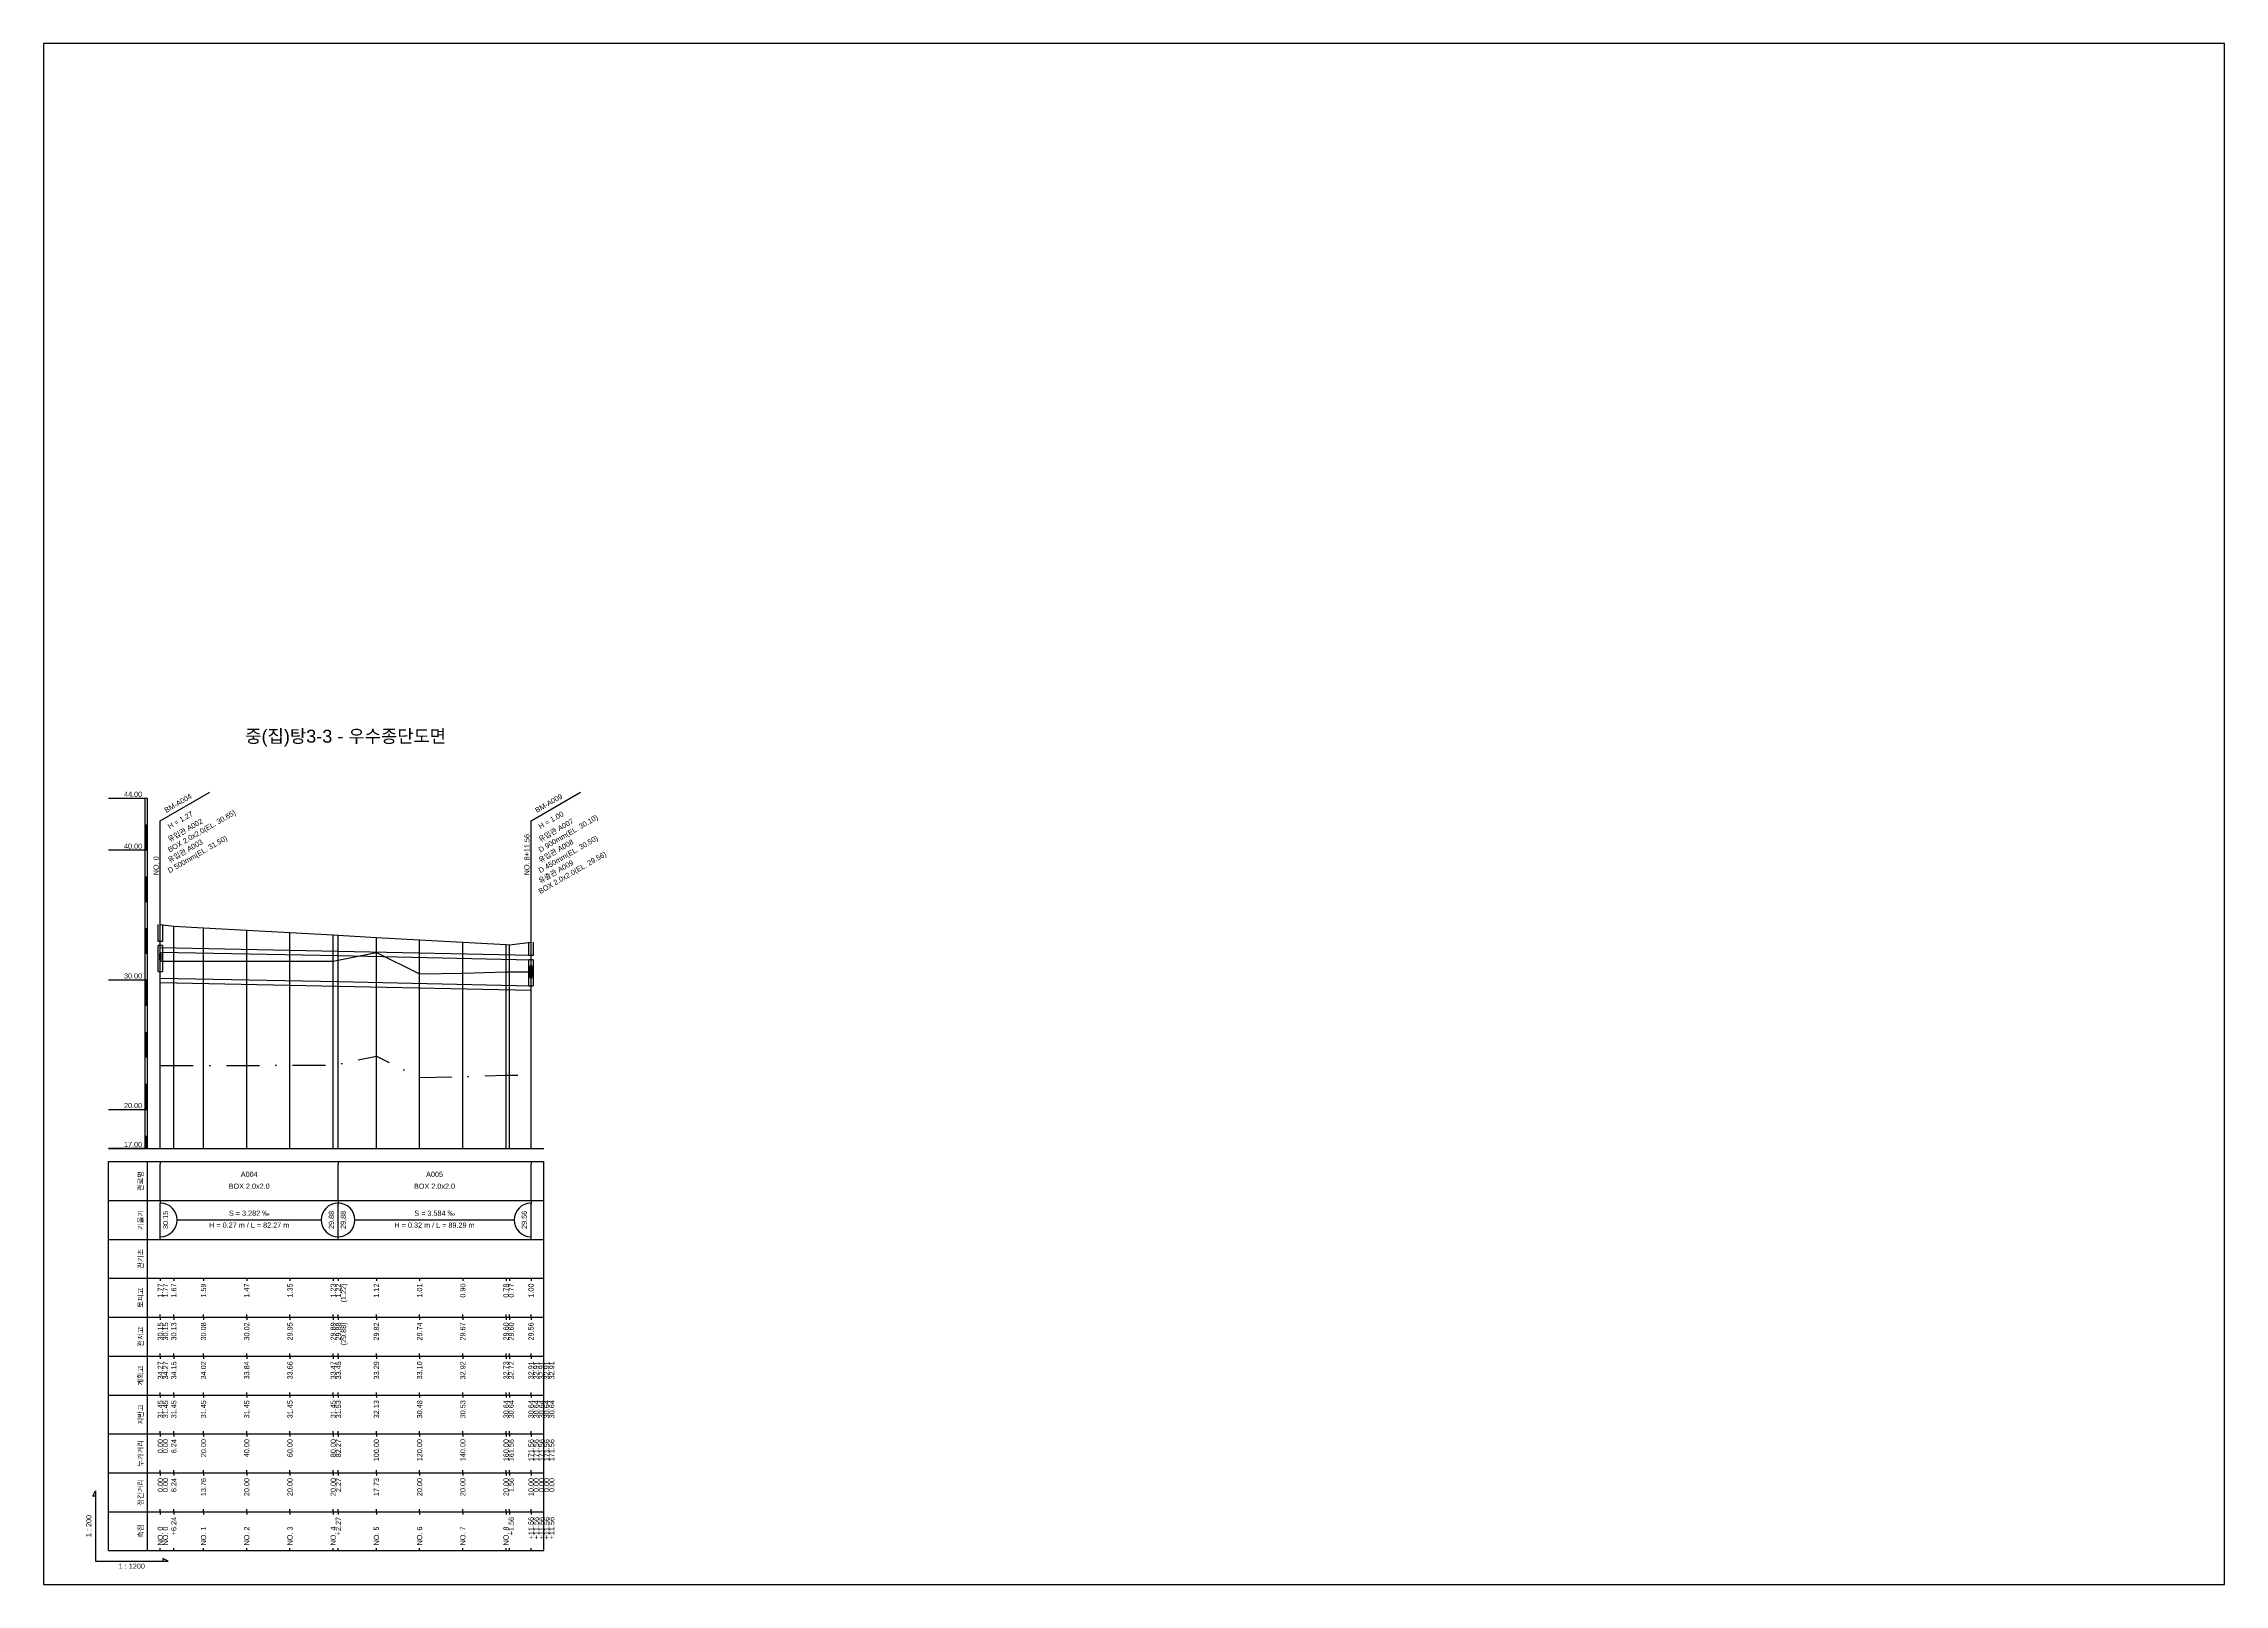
# Model space of a CAD drawing. Header units: millimetres. Extents: x -7351 to 135086, y 1419 to 5643.
# Drawn here: x 25940 to 26781, y 1419 to 2013 of the extents above; entities that cross this region are included whole.
import ezdxf
from ezdxf.enums import TextEntityAlignment as Align

# ---------------------------------------------------------------- set-up
doc = ezdxf.new("R2010")
doc.units = ezdxf.units.MM
doc.linetypes.add('DASHDOT', pattern=[25.4, 12.7, -6.35, 0, -6.35])
for name, color, linetype in [('KZ_종단_계획선', 1, 'Continuous'), ('KZ_종단_관로', 4, 'Continuous'), ('KZ_종단_깃발', 7, 'Continuous'), ('KZ_종단_노선명', 7, 'Continuous'), ('KZ_종단_도각', 7, 'Continuous'), ('KZ_종단_맨홀', 4, 'Continuous'), ('KZ_종단_수직선', 7, 'Continuous'), ('KZ_종단_암거', 1, 'Continuous'), ('KZ_종단_암선1', 56, 'DASHDOT'), ('KZ_종단_원형관', 4, 'Continuous'), ('KZ_종단_지반선', 3, 'Continuous'), ('KZ_종단_테이블문자', 7, 'Continuous'), ('KZ_종단_테이블선', 7, 'Continuous'), ('KZ_종단_폴대', 7, 'Continuous')]:
    doc.layers.add(name, color=color, linetype=linetype)
doc.styles.get("Standard").update_dxf_attribs({"font": 'arial.ttf'})

msp = doc.modelspace()

# ---------------------------------------------------------------- linework, layer by layer
at = {"layer": 'KZ_종단_계획선'}
msp.add_lwpolyline([(25985.36, 1673.41), (25985.36, 1673.41), (25990.56, 1672.79), (26002.03, 1672.16), (26018.69, 1671.23), (26035.36, 1670.31), (26052.03, 1669.39), (26053.92, 1669.29), (26068.69, 1668.47), (26085.36, 1667.55), (26102.03, 1666.63), (26118.69, 1665.71), (26119.99, 1665.64), (26128.32, 1666.61), (26128.32, 1666.61), (26128.32, 1666.61), (26128.32, 1666.61), (26128.32, 1666.61)], dxfattribs=at)
at = {"layer": 'KZ_종단_관로'}
for points in [[(25985.36, 1664.54), (26053.92, 1663.19)], [(25985.36, 1662.79), (26053.92, 1661.44)], [(26053.92, 1663.19), (26128.32, 1661.59)], [(26053.92, 1661.44), (26128.32, 1659.84)], [(25985.36, 1652.79), (26053.92, 1651.44)], [(25985.36, 1651.04), (26053.92, 1649.69)], [(26053.92, 1651.44), (26128.32, 1649.84)], [(26053.92, 1649.69), (26128.32, 1648.09)]]:
    msp.add_lwpolyline(points, dxfattribs=at)
at = {"layer": 'KZ_종단_깃발'}
for p, q in [((25985.36, 1713.41), (26004.41, 1724.41)), ((26128.32, 1713.41), (26147.38, 1724.41)), ((25985.36, 1587.04), (25985.36, 1713.41)), ((26128.32, 1587.04), (26128.32, 1713.41))]:
    msp.add_line(p, q, dxfattribs=at)
at = {"layer": 'KZ_종단_도각'}
msp.add_lwpolyline([(25940.36, 1419.04), (26781.36, 1419.04), (26781.36, 2013.04), (25940.36, 2013.04)], close=True, dxfattribs=at)
at = {"layer": 'KZ_종단_맨홀'}
for points in [[(25984.36, 1673.41), (25984.36, 1667.04), (25986.36, 1667.04), (25986.36, 1673.41)], [(26127.32, 1666.61), (26127.32, 1661.59), (26129.32, 1661.59), (26129.32, 1666.61)]]:
    msp.add_lwpolyline(points, dxfattribs=at)
at = {"layer": 'KZ_종단_수직선'}
for p, q in [((25985.36, 1587.04), (25985.36, 1673.41)), ((25985.36, 1587.04), (25985.36, 1673.41)), ((25985.36, 1587.04), (25985.36, 1673.41)), ((25990.56, 1587.04), (25990.56, 1672.79)), ((26002.03, 1587.04), (26002.03, 1672.16)), ((26018.69, 1587.04), (26018.69, 1671.23)), ((26035.36, 1587.04), (26035.36, 1670.31)), ((26052.03, 1587.04), (26052.03, 1669.39)), ((26053.92, 1587.04), (26053.92, 1669.29)), ((26068.69, 1587.04), (26068.69, 1668.47)), ((26085.36, 1587.04), (26085.36, 1667.55)), ((26102.03, 1587.04), (26102.03, 1666.63)), ((26118.69, 1587.04), (26118.69, 1665.71)), ((26119.99, 1587.04), (26119.99, 1665.64)), ((26128.33, 1587.04), (26128.33, 1666.61)), ((26128.33, 1587.04), (26128.33, 1666.61)), ((26128.33, 1587.04), (26128.33, 1666.61)), ((26128.33, 1587.04), (26128.33, 1666.61)), ((26128.33, 1587.04), (26128.33, 1666.61))]:
    msp.add_line(p, q, dxfattribs=at)
at = {"layer": 'KZ_종단_암거'}
for p, q in [((25986.19, 1665.29), (25984.53, 1665.29)), ((25984.53, 1655.29), (25984.53, 1665.29)), ((25986.19, 1665.29), (25986.19, 1655.29)), ((26129.16, 1659.84), (26127.49, 1659.84)), ((26127.49, 1649.84), (26127.49, 1659.84)), ((26129.16, 1659.84), (26129.16, 1649.84)), ((25984.53, 1655.29), (25986.19, 1655.29)), ((26127.49, 1649.84), (26129.16, 1649.84))]:
    msp.add_line(p, q, dxfattribs=at)
at = {"layer": 'KZ_종단_암선1', "flags": 128}
msp.add_lwpolyline([(25985.36, 1619.02), (25985.36, 1619.02), (25990.56, 1619.03), (26002.03, 1619.06), (26018.69, 1619.11), (26035.36, 1619.16), (26052.03, 1619.21), (26053.92, 1619.6), (26068.69, 1622.69), (26085.36, 1614.47), (26102.03, 1614.8), (26118.69, 1615.33), (26119.99, 1615.33), (26128.33, 1615.33), (26128.33, 1615.33), (26128.33, 1615.33), (26128.33, 1615.33), (26128.33, 1615.37)], dxfattribs=at)
at = {"layer": 'KZ_종단_원형관'}
for p, q in [((25985.12, 1661.27), (25985.13, 1661.52)), ((25985.12, 1661.02), (25985.12, 1661.27)), ((25985.12, 1660.76), (25985.12, 1661.02)), ((25985.13, 1660.52), (25985.12, 1660.76)), ((25985.13, 1661.52), (25985.15, 1661.75)), ((25985.15, 1660.29), (25985.13, 1660.52)), ((25985.15, 1661.75), (25985.17, 1661.96)), ((25985.17, 1660.08), (25985.15, 1660.29)), ((25985.17, 1661.96), (25985.2, 1662.14)), ((25985.2, 1659.9), (25985.17, 1660.08)), ((25985.2, 1662.14), (25985.24, 1662.28)), ((25985.24, 1659.75), (25985.2, 1659.9)), ((25985.24, 1662.28), (25985.28, 1662.39)), ((25985.28, 1659.64), (25985.24, 1659.75)), ((25985.28, 1662.39), (25985.32, 1662.45)), ((25985.32, 1659.58), (25985.28, 1659.64)), ((25985.32, 1662.45), (25985.36, 1662.48)), ((25985.36, 1659.56), (25985.32, 1659.58)), ((25985.36, 1662.48), (25985.4, 1662.45)), ((25985.4, 1659.58), (25985.36, 1659.56)), ((25985.4, 1662.45), (25985.44, 1662.39)), ((25985.44, 1659.64), (25985.4, 1659.58)), ((25985.44, 1662.39), (25985.48, 1662.28)), ((25985.48, 1659.75), (25985.44, 1659.64)), ((25985.48, 1662.28), (25985.52, 1662.14)), ((25985.52, 1659.9), (25985.48, 1659.75)), ((25985.52, 1662.14), (25985.55, 1661.96)), ((25985.55, 1660.08), (25985.52, 1659.9)), ((25985.55, 1661.96), (25985.57, 1661.75)), ((25985.57, 1660.29), (25985.55, 1660.08)), ((25985.57, 1661.75), (25985.59, 1661.52)), ((25985.59, 1660.52), (25985.57, 1660.29)), ((25985.59, 1661.52), (25985.6, 1661.27)), ((25985.6, 1660.76), (25985.59, 1660.52)), ((25985.6, 1661.27), (25985.6, 1661.02)), ((25985.6, 1661.02), (25985.6, 1660.76)), ((26127.95, 1656.48), (26127.99, 1656.85)), ((26127.99, 1656.85), (26128.04, 1657.17)), ((26128.04, 1657.17), (26128.11, 1657.44)), ((26128.11, 1657.44), (26128.17, 1657.63)), ((26128.16, 1656.7), (26128.18, 1656.86)), ((26128.17, 1657.63), (26128.25, 1657.75)), ((26128.18, 1656.86), (26128.21, 1656.99)), ((26128.21, 1656.99), (26128.25, 1657.09)), ((26128.25, 1657.75), (26128.32, 1657.79)), ((26128.25, 1657.09), (26128.29, 1657.15)), ((26128.29, 1657.15), (26128.32, 1657.17)), ((26128.32, 1657.79), (26128.4, 1657.75)), ((26128.32, 1657.17), (26128.36, 1657.15)), ((26128.36, 1657.15), (26128.4, 1657.09)), ((26128.4, 1657.75), (26128.47, 1657.63)), ((26128.4, 1657.09), (26128.43, 1656.99)), ((26128.43, 1656.99), (26128.47, 1656.86)), ((26128.47, 1657.63), (26128.54, 1657.44)), ((26128.47, 1656.86), (26128.49, 1656.7)), ((26128.54, 1657.44), (26128.61, 1657.17)), ((26128.61, 1657.17), (26128.66, 1656.85)), ((26128.66, 1656.85), (26128.7, 1656.48)), ((26127.89, 1655.62), (26127.91, 1656.06)), ((26127.89, 1655.16), (26127.89, 1655.62)), ((26127.89, 1654.71), (26127.89, 1655.16)), ((26127.91, 1654.27), (26127.89, 1654.71)), ((26127.91, 1656.06), (26127.95, 1656.48)), ((26127.95, 1653.85), (26127.91, 1654.27)), ((26127.99, 1653.48), (26127.95, 1653.85)), ((26128.04, 1653.15), (26127.99, 1653.48)), ((26128.11, 1652.89), (26128.04, 1653.15)), ((26128.1, 1655.85), (26128.11, 1656.08)), ((26128.11, 1655.63), (26128.1, 1655.85)), ((26128.11, 1656.08), (26128.12, 1656.3)), ((26128.12, 1655.4), (26128.11, 1655.63)), ((26128.17, 1652.7), (26128.11, 1652.89)), ((26128.12, 1656.3), (26128.13, 1656.51)), ((26128.13, 1655.2), (26128.12, 1655.4)), ((26128.13, 1656.51), (26128.16, 1656.7)), ((26128.16, 1655.01), (26128.13, 1655.2)), ((26128.18, 1654.85), (26128.16, 1655.01)), ((26128.25, 1652.58), (26128.17, 1652.7)), ((26128.21, 1654.71), (26128.18, 1654.85)), ((26128.25, 1654.62), (26128.21, 1654.71)), ((26128.29, 1654.56), (26128.25, 1654.62)), ((26128.32, 1652.54), (26128.25, 1652.58)), ((26128.32, 1654.54), (26128.29, 1654.56)), ((26128.36, 1654.56), (26128.32, 1654.54)), ((26128.4, 1652.58), (26128.32, 1652.54)), ((26128.4, 1654.62), (26128.36, 1654.56)), ((26128.43, 1654.71), (26128.4, 1654.62)), ((26128.47, 1652.7), (26128.4, 1652.58)), ((26128.47, 1654.85), (26128.43, 1654.71)), ((26128.49, 1655.01), (26128.47, 1654.85)), ((26128.54, 1652.89), (26128.47, 1652.7)), ((26128.49, 1656.7), (26128.51, 1656.51)), ((26128.51, 1655.2), (26128.49, 1655.01)), ((26128.51, 1656.51), (26128.53, 1656.3)), ((26128.53, 1655.4), (26128.51, 1655.2)), ((26128.53, 1656.3), (26128.54, 1656.08)), ((26128.54, 1655.63), (26128.53, 1655.4)), ((26128.54, 1656.08), (26128.54, 1655.85)), ((26128.54, 1655.85), (26128.54, 1655.63)), ((26128.61, 1653.15), (26128.54, 1652.89)), ((26128.66, 1653.48), (26128.61, 1653.15)), ((26128.7, 1653.85), (26128.66, 1653.48)), ((26128.7, 1656.48), (26128.74, 1656.06)), ((26128.74, 1654.27), (26128.7, 1653.85)), ((26128.74, 1656.06), (26128.75, 1655.62)), ((26128.75, 1654.71), (26128.74, 1654.27)), ((26128.75, 1655.62), (26128.76, 1655.16)), ((26128.76, 1655.16), (26128.75, 1654.71))]:
    msp.add_line(p, q, dxfattribs=at)
at = {"layer": 'KZ_종단_지반선', "flags": 128}
msp.add_lwpolyline([(25985.36, 1659.29), (25985.36, 1659.29), (25990.56, 1659.29), (26002.03, 1659.29), (26018.69, 1659.29), (26035.36, 1659.29), (26052.03, 1659.29), (26053.92, 1659.67), (26068.69, 1662.66), (26085.36, 1654.42), (26102.03, 1654.71), (26118.69, 1655.23), (26119.99, 1655.23), (26128.33, 1655.23), (26128.33, 1655.23), (26128.33, 1655.23), (26128.33, 1655.23), (26128.33, 1655.23)], dxfattribs=at)
at = {"layer": 'KZ_종단_테이블문자'}
for p, q in [((25985.36, 1582.04), (25985.36, 1581.04)), ((26053.92, 1582.04), (26053.92, 1581.04)), ((26053.92, 1582.04), (26053.92, 1581.04)), ((26128.33, 1582.04), (26128.33, 1581.04)), ((25985.36, 1568.04), (25985.36, 1581.04)), ((26053.92, 1568.04), (26053.92, 1581.04)), ((26053.92, 1568.04), (26053.92, 1581.04)), ((26128.33, 1568.04), (26128.33, 1581.04)), ((25985.36, 1567.04), (25985.36, 1568.04)), ((25985.36, 1567.04), (25985.36, 1566.04)), ((25985.36, 1553.04), (25985.36, 1566.04)), ((26053.92, 1567.04), (26053.92, 1568.04)), ((26053.92, 1567.04), (26053.92, 1568.04)), ((26053.92, 1567.04), (26053.92, 1566.04)), ((26053.92, 1567.04), (26053.92, 1566.04)), ((26053.92, 1553.04), (26053.92, 1566.04)), ((26053.92, 1553.04), (26053.92, 1566.04)), ((26128.33, 1567.04), (26128.33, 1568.04)), ((26128.33, 1567.04), (26128.33, 1566.04)), ((26128.33, 1553.04), (26128.33, 1566.04)), ((25991.78, 1559.54), (26047.5, 1559.54)), ((26060.33, 1559.54), (26121.91, 1559.54)), ((25985.36, 1552.04), (25985.36, 1553.04)), ((26053.92, 1552.04), (26053.92, 1553.04)), ((26053.92, 1552.04), (26053.92, 1553.04)), ((26128.33, 1552.04), (26128.33, 1553.04))]:
    msp.add_line(p, q, dxfattribs=at)
for centre, start, end in [((25985.36, 1559.54), 270, 90), ((26053.92, 1559.54), 90, 270), ((26053.92, 1559.54), 270, 90), ((26128.33, 1559.54), 90, 270)]:
    msp.add_arc(centre, 6.5, start, end, dxfattribs=at)
at = {"layer": 'KZ_종단_테이블선'}
for p, q in [((25965.36, 1587.04), (26133.33, 1587.04)), ((25965.36, 1567.04), (25965.36, 1582.04)), ((25965.36, 1582.04), (26133.33, 1582.04)), ((25980.36, 1567.04), (25980.36, 1582.04)), ((26133.33, 1567.04), (26133.33, 1582.04)), ((25965.36, 1552.04), (25965.36, 1567.04)), ((25965.36, 1567.04), (26133.33, 1567.04)), ((25980.36, 1552.04), (25980.36, 1567.04)), ((26133.33, 1552.04), (26133.33, 1567.04)), ((25965.36, 1537.04), (25965.36, 1552.04)), ((25965.36, 1552.04), (26133.33, 1552.04)), ((25980.36, 1537.04), (25980.36, 1552.04)), ((26133.33, 1537.04), (26133.33, 1552.04)), ((25965.36, 1522.04), (25965.36, 1537.04)), ((25965.36, 1537.04), (26133.33, 1537.04)), ((25980.36, 1522.04), (25980.36, 1537.04)), ((25985.36, 1537.04), (25985.36, 1536.04)), ((25985.36, 1537.04), (25985.36, 1536.04)), ((25990.56, 1537.04), (25990.56, 1536.04)), ((26002.03, 1537.04), (26002.03, 1536.04)), ((26018.69, 1537.04), (26018.69, 1536.04)), ((26035.36, 1537.04), (26035.36, 1536.04)), ((26052.03, 1537.04), (26052.03, 1536.04)), ((26053.92, 1537.04), (26053.92, 1536.04)), ((26068.69, 1537.04), (26068.69, 1536.04)), ((26085.36, 1537.04), (26085.36, 1536.04)), ((26102.03, 1537.04), (26102.03, 1536.04)), ((26118.69, 1537.04), (26118.69, 1536.04)), ((26119.99, 1537.04), (26119.99, 1536.04)), ((26128.32, 1537.04), (26128.32, 1536.04)), ((26133.33, 1522.04), (26133.33, 1537.04)), ((25985.36, 1522.04), (25985.36, 1523.04)), ((25985.36, 1522.04), (25985.36, 1523.04)), ((25990.56, 1522.04), (25990.56, 1523.04)), ((26002.03, 1522.04), (26002.03, 1523.04)), ((26018.69, 1522.04), (26018.69, 1523.04)), ((26035.36, 1522.04), (26035.36, 1523.04)), ((26052.03, 1522.04), (26052.03, 1523.04)), ((26053.92, 1522.04), (26053.92, 1523.04)), ((26068.69, 1522.04), (26068.69, 1523.04)), ((26085.36, 1522.04), (26085.36, 1523.04)), ((26102.03, 1522.04), (26102.03, 1523.04)), ((26118.69, 1522.04), (26118.69, 1523.04)), ((26119.99, 1522.04), (26119.99, 1523.04)), ((26128.32, 1522.04), (26128.32, 1523.04)), ((25965.36, 1507.04), (25965.36, 1522.04)), ((25965.36, 1522.04), (26133.33, 1522.04)), ((25980.36, 1507.04), (25980.36, 1522.04)), ((25985.36, 1522.04), (25985.36, 1521.04)), ((25985.36, 1522.04), (25985.36, 1521.04)), ((25990.56, 1522.04), (25990.56, 1521.04)), ((26002.03, 1522.04), (26002.03, 1521.04)), ((26018.69, 1522.04), (26018.69, 1521.04)), ((26035.36, 1522.04), (26035.36, 1521.04)), ((26052.03, 1522.04), (26052.03, 1521.04)), ((26053.92, 1522.04), (26053.92, 1521.04)), ((26068.69, 1522.04), (26068.69, 1521.04)), ((26085.36, 1522.04), (26085.36, 1521.04)), ((26102.03, 1522.04), (26102.03, 1521.04)), ((26118.69, 1522.04), (26118.69, 1521.04)), ((26119.99, 1522.04), (26119.99, 1521.04)), ((26128.32, 1522.04), (26128.32, 1521.04)), ((26133.33, 1507.04), (26133.33, 1522.04)), ((25965.36, 1492.04), (25965.36, 1507.04)), ((25965.36, 1507.04), (26133.33, 1507.04)), ((25980.36, 1492.04), (25980.36, 1507.04)), ((25985.36, 1507.04), (25985.36, 1508.04)), ((25985.36, 1507.04), (25985.36, 1508.04)), ((25985.36, 1507.04), (25985.36, 1506.04)), ((25985.36, 1507.04), (25985.36, 1506.04)), ((25990.56, 1507.04), (25990.56, 1508.04)), ((25990.56, 1507.04), (25990.56, 1506.04)), ((26002.03, 1507.04), (26002.03, 1508.04)), ((26002.03, 1507.04), (26002.03, 1506.04)), ((26018.69, 1507.04), (26018.69, 1508.04)), ((26018.69, 1507.04), (26018.69, 1506.04)), ((26035.36, 1507.04), (26035.36, 1508.04)), ((26035.36, 1507.04), (26035.36, 1506.04)), ((26052.03, 1507.04), (26052.03, 1508.04)), ((26052.03, 1507.04), (26052.03, 1506.04)), ((26053.92, 1507.04), (26053.92, 1508.04)), ((26053.92, 1507.04), (26053.92, 1506.04)), ((26068.69, 1507.04), (26068.69, 1508.04)), ((26068.69, 1507.04), (26068.69, 1506.04)), ((26085.36, 1507.04), (26085.36, 1508.04)), ((26085.36, 1507.04), (26085.36, 1506.04)), ((26102.03, 1507.04), (26102.03, 1508.04)), ((26102.03, 1507.04), (26102.03, 1506.04)), ((26118.69, 1507.04), (26118.69, 1508.04)), ((26118.69, 1507.04), (26118.69, 1506.04)), ((26119.99, 1507.04), (26119.99, 1508.04)), ((26119.99, 1507.04), (26119.99, 1506.04)), ((26128.32, 1507.04), (26128.32, 1508.04)), ((26128.33, 1507.04), (26128.33, 1506.04)), ((26128.33, 1507.04), (26128.33, 1506.04)), ((26128.33, 1507.04), (26128.33, 1506.04)), ((26128.33, 1507.04), (26128.33, 1506.04)), ((26128.33, 1507.04), (26128.33, 1506.04)), ((26133.33, 1492.04), (26133.33, 1507.04)), ((25965.36, 1477.04), (25965.36, 1492.04)), ((25965.36, 1492.04), (26133.33, 1492.04)), ((25980.36, 1477.04), (25980.36, 1492.04)), ((25985.36, 1492.04), (25985.36, 1493.04)), ((25985.36, 1492.04), (25985.36, 1493.04)), ((25985.36, 1492.04), (25985.36, 1491.04)), ((25985.36, 1492.04), (25985.36, 1491.04)), ((25990.56, 1492.04), (25990.56, 1493.04)), ((25990.56, 1492.04), (25990.56, 1491.04)), ((26002.03, 1492.04), (26002.03, 1493.04)), ((26002.03, 1492.04), (26002.03, 1491.04)), ((26018.69, 1492.04), (26018.69, 1493.04)), ((26018.69, 1492.04), (26018.69, 1491.04)), ((26035.36, 1492.04), (26035.36, 1493.04)), ((26035.36, 1492.04), (26035.36, 1491.04)), ((26052.03, 1492.04), (26052.03, 1493.04)), ((26052.03, 1492.04), (26052.03, 1491.04)), ((26053.92, 1492.04), (26053.92, 1493.04)), ((26053.92, 1492.04), (26053.92, 1491.04)), ((26068.69, 1492.04), (26068.69, 1493.04)), ((26068.69, 1492.04), (26068.69, 1491.04)), ((26085.36, 1492.04), (26085.36, 1493.04)), ((26085.36, 1492.04), (26085.36, 1491.04)), ((26102.03, 1492.04), (26102.03, 1493.04)), ((26102.03, 1492.04), (26102.03, 1491.04)), ((26118.69, 1492.04), (26118.69, 1493.04)), ((26118.69, 1492.04), (26118.69, 1491.04)), ((26119.99, 1492.04), (26119.99, 1493.04)), ((26119.99, 1492.04), (26119.99, 1491.04)), ((26128.33, 1492.04), (26128.33, 1493.04)), ((26128.33, 1492.04), (26128.33, 1493.04)), ((26128.33, 1492.04), (26128.33, 1493.04)), ((26128.33, 1492.04), (26128.33, 1493.04)), ((26128.33, 1492.04), (26128.33, 1493.04)), ((26128.33, 1492.04), (26128.33, 1491.04)), ((26128.33, 1492.04), (26128.33, 1491.04)), ((26128.33, 1492.04), (26128.33, 1491.04)), ((26128.33, 1492.04), (26128.33, 1491.04)), ((26128.33, 1492.04), (26128.33, 1491.04)), ((26133.33, 1477.04), (26133.33, 1492.04)), ((25965.36, 1462.04), (25965.36, 1477.04)), ((25965.36, 1477.04), (26133.33, 1477.04)), ((25980.36, 1462.04), (25980.36, 1477.04)), ((25985.36, 1477.04), (25985.36, 1478.04)), ((25985.36, 1477.04), (25985.36, 1478.04)), ((25985.36, 1477.04), (25985.36, 1476.04)), ((25985.36, 1477.04), (25985.36, 1476.04)), ((25990.56, 1477.04), (25990.56, 1478.04)), ((25990.56, 1477.04), (25990.56, 1476.04)), ((26002.03, 1477.04), (26002.03, 1478.04)), ((26002.03, 1477.04), (26002.03, 1476.04)), ((26018.69, 1477.04), (26018.69, 1478.04)), ((26018.69, 1477.04), (26018.69, 1476.04)), ((26035.36, 1477.04), (26035.36, 1478.04)), ((26035.36, 1477.04), (26035.36, 1476.04)), ((26052.03, 1477.04), (26052.03, 1478.04)), ((26052.03, 1477.04), (26052.03, 1476.04)), ((26053.92, 1477.04), (26053.92, 1478.04)), ((26053.92, 1477.04), (26053.92, 1476.04)), ((26068.69, 1477.04), (26068.69, 1478.04)), ((26068.69, 1477.04), (26068.69, 1476.04)), ((26085.36, 1477.04), (26085.36, 1478.04)), ((26085.36, 1477.04), (26085.36, 1476.04)), ((26102.03, 1477.04), (26102.03, 1478.04)), ((26102.03, 1477.04), (26102.03, 1476.04)), ((26118.69, 1477.04), (26118.69, 1478.04)), ((26118.69, 1477.04), (26118.69, 1476.04)), ((26119.99, 1477.04), (26119.99, 1478.04)), ((26119.99, 1477.04), (26119.99, 1476.04)), ((26128.33, 1477.04), (26128.33, 1478.04)), ((26128.33, 1477.04), (26128.33, 1478.04)), ((26128.33, 1477.04), (26128.33, 1478.04)), ((26128.33, 1477.04), (26128.33, 1478.04)), ((26128.33, 1477.04), (26128.33, 1478.04)), ((26128.33, 1477.04), (26128.33, 1476.04)), ((26128.33, 1477.04), (26128.33, 1476.04)), ((26128.33, 1477.04), (26128.33, 1476.04)), ((26128.33, 1477.04), (26128.33, 1476.04)), ((26128.33, 1477.04), (26128.33, 1476.04)), ((26133.33, 1462.04), (26133.33, 1477.04)), ((25965.36, 1447.04), (25965.36, 1462.04)), ((25965.36, 1462.04), (26133.33, 1462.04)), ((25980.36, 1447.04), (25980.36, 1462.04)), ((25985.36, 1462.04), (25985.36, 1463.04)), ((25985.36, 1462.04), (25985.36, 1463.04)), ((25985.36, 1462.04), (25985.36, 1461.04)), ((25985.36, 1462.04), (25985.36, 1461.04)), ((25990.56, 1462.04), (25990.56, 1463.04)), ((25990.56, 1462.04), (25990.56, 1461.04)), ((26002.03, 1462.04), (26002.03, 1463.04)), ((26002.03, 1462.04), (26002.03, 1461.04)), ((26018.69, 1462.04), (26018.69, 1463.04)), ((26018.69, 1462.04), (26018.69, 1461.04)), ((26035.36, 1462.04), (26035.36, 1463.04)), ((26035.36, 1462.04), (26035.36, 1461.04)), ((26052.03, 1462.04), (26052.03, 1463.04)), ((26052.03, 1462.04), (26052.03, 1461.04)), ((26053.92, 1462.04), (26053.92, 1463.04)), ((26053.92, 1462.04), (26053.92, 1461.04)), ((26068.69, 1462.04), (26068.69, 1463.04)), ((26068.69, 1462.04), (26068.69, 1461.04)), ((26085.36, 1462.04), (26085.36, 1463.04)), ((26085.36, 1462.04), (26085.36, 1461.04)), ((26102.03, 1462.04), (26102.03, 1463.04)), ((26102.03, 1462.04), (26102.03, 1461.04)), ((26118.69, 1462.04), (26118.69, 1463.04)), ((26118.69, 1462.04), (26118.69, 1461.04)), ((26119.99, 1462.04), (26119.99, 1463.04)), ((26119.99, 1462.04), (26119.99, 1461.04)), ((26128.33, 1462.04), (26128.33, 1463.04)), ((26128.33, 1462.04), (26128.33, 1463.04)), ((26128.33, 1462.04), (26128.33, 1463.04)), ((26128.33, 1462.04), (26128.33, 1463.04)), ((26128.33, 1462.04), (26128.33, 1463.04)), ((26128.33, 1462.04), (26128.33, 1461.04)), ((26128.33, 1462.04), (26128.33, 1461.04)), ((26128.33, 1462.04), (26128.33, 1461.04)), ((26128.33, 1462.04), (26128.33, 1461.04)), ((26128.33, 1462.04), (26128.33, 1461.04)), ((26133.33, 1447.04), (26133.33, 1462.04)), ((25965.36, 1432.04), (25965.36, 1447.04)), ((25965.36, 1447.04), (26133.33, 1447.04)), ((25980.36, 1432.04), (25980.36, 1447.04)), ((25985.36, 1447.04), (25985.36, 1448.04)), ((25985.36, 1447.04), (25985.36, 1448.04)), ((25985.36, 1447.04), (25985.36, 1446.04)), ((25985.36, 1447.04), (25985.36, 1446.04)), ((25990.56, 1447.04), (25990.56, 1448.04)), ((25990.56, 1447.04), (25990.56, 1446.04)), ((26002.03, 1447.04), (26002.03, 1448.04)), ((26002.03, 1447.04), (26002.03, 1446.04)), ((26018.69, 1447.04), (26018.69, 1448.04)), ((26018.69, 1447.04), (26018.69, 1446.04)), ((26035.36, 1447.04), (26035.36, 1448.04)), ((26035.36, 1447.04), (26035.36, 1446.04)), ((26052.03, 1447.04), (26052.03, 1448.04)), ((26052.03, 1447.04), (26052.03, 1446.04)), ((26053.92, 1447.04), (26053.92, 1448.04)), ((26053.92, 1447.04), (26053.92, 1446.04)), ((26068.69, 1447.04), (26068.69, 1448.04)), ((26068.69, 1447.04), (26068.69, 1446.04)), ((26085.36, 1447.04), (26085.36, 1448.04)), ((26085.36, 1447.04), (26085.36, 1446.04)), ((26102.03, 1447.04), (26102.03, 1448.04)), ((26102.03, 1447.04), (26102.03, 1446.04)), ((26118.69, 1447.04), (26118.69, 1448.04)), ((26118.69, 1447.04), (26118.69, 1446.04)), ((26119.99, 1447.04), (26119.99, 1448.04)), ((26119.99, 1447.04), (26119.99, 1446.04)), ((26128.33, 1447.04), (26128.33, 1448.04)), ((26128.33, 1447.04), (26128.33, 1448.04)), ((26128.33, 1447.04), (26128.33, 1448.04)), ((26128.33, 1447.04), (26128.33, 1448.04)), ((26128.33, 1447.04), (26128.33, 1448.04)), ((26128.33, 1447.04), (26128.33, 1446.04)), ((26128.33, 1447.04), (26128.33, 1446.04)), ((26128.33, 1447.04), (26128.33, 1446.04)), ((26128.33, 1447.04), (26128.33, 1446.04)), ((26128.33, 1447.04), (26128.33, 1446.04)), ((26133.33, 1432.04), (26133.33, 1447.04)), ((25965.36, 1432.04), (26133.33, 1432.04)), ((25985.36, 1432.04), (25985.36, 1433.04)), ((25985.36, 1432.04), (25985.36, 1433.04)), ((25990.56, 1432.04), (25990.56, 1433.04)), ((26002.03, 1432.04), (26002.03, 1433.04)), ((26018.69, 1432.04), (26018.69, 1433.04)), ((26035.36, 1432.04), (26035.36, 1433.04)), ((26052.03, 1432.04), (26052.03, 1433.04)), ((26053.92, 1432.04), (26053.92, 1433.04)), ((26068.69, 1432.04), (26068.69, 1433.04)), ((26085.36, 1432.04), (26085.36, 1433.04)), ((26102.03, 1432.04), (26102.03, 1433.04)), ((26118.69, 1432.04), (26118.69, 1433.04)), ((26119.99, 1432.04), (26119.99, 1433.04)), ((26128.33, 1432.04), (26128.33, 1433.04)), ((26128.33, 1432.04), (26128.33, 1433.04)), ((26128.33, 1432.04), (26128.33, 1433.04)), ((26128.33, 1432.04), (26128.33, 1433.04)), ((26128.33, 1432.04), (26128.33, 1433.04))]:
    msp.add_line(p, q, dxfattribs=at)
msp.add_lwpolyline([(25960.36, 1453.04), (25959.36, 1453.04), (25960.36, 1455.04), (25960.36, 1428.04), (25988.36, 1428.04), (25986.36, 1429.04), (25986.36, 1428.04)], dxfattribs=at)
at = {"layer": 'KZ_종단_폴대'}
for p, q in [((25980.36, 1722.04), (25965.36, 1722.04)), ((25980.36, 1702.04), (25965.36, 1702.04)), ((25980.36, 1652.04), (25965.36, 1652.04)), ((25980.36, 1602.04), (25965.36, 1602.04)), ((25980.36, 1587.04), (25965.36, 1587.04))]:
    msp.add_line(p, q, dxfattribs=at)
msp.add_lwpolyline([(25980.36, 1587.04), (25980.36, 1722.04), (25979.36, 1722.04), (25979.36, 1587.04), (25980.36, 1587.04)], dxfattribs=at)
for points in [[(25979.86, 1702.04, 1, 1, 0), (25979.86, 1712.04, 1, 1, 0)], [(25979.86, 1682.04, 1, 1, 0), (25979.86, 1692.04, 1, 1, 0)], [(25979.86, 1662.04, 1, 1, 0), (25979.86, 1672.04, 1, 1, 0)], [(25979.86, 1642.04, 1, 1, 0), (25979.86, 1652.04, 1, 1, 0)], [(25979.86, 1622.04, 1, 1, 0), (25979.86, 1632.04, 1, 1, 0)], [(25979.86, 1602.04, 1, 1, 0), (25979.86, 1612.04, 1, 1, 0)], [(25979.86, 1587.04, 1, 1, 0), (25979.86, 1592.04, 1, 1, 0)]]:
    msp.add_lwpolyline(points, format="xyseb", dxfattribs=at)

# ---------------------------------------------------------------- texts
at = {"layer": 'KZ_종단_깃발'}
for s, rotation, p in [('BM-A004', 30, (25987.96, 1715.91)), ('BM-A009', 30, (26130.92, 1715.91)), ('NO. 8+11.56', 90, (26128.32, 1692.41)), ('NO. 0', 90, (25985.36, 1692.41))]:
    msp.add_text(s, height=2, rotation=rotation, dxfattribs=at).set_placement(p, align=Align.BOTTOM_LEFT)
for s, p in [('BOX 2.0x2.0(EL. 30.65)', (25987.96, 1702.91)), ('H = 1.27', (25987.96, 1711.91)), ('H = 1.00', (26130.92, 1711.91)), ('D 500mm(EL. 31.50)', (25987.96, 1694.91)), ('유입관 A002', (25987.96, 1706.91)), ('D 900mm(EL. 30.10)', (26130.92, 1702.91)), ('D 450mm(EL. 30.50)', (26130.92, 1694.91)), ('유입관 A007', (26130.92, 1706.91)), ('유입관 A003', (25987.96, 1698.91)), ('BOX 2.0x2.0(EL. 29.56)', (26130.92, 1686.91)), ('유입관 A008', (26130.92, 1698.91)), ('유출관 A009', (26130.92, 1690.91))]:
    msp.add_text(s, height=2, rotation=30, dxfattribs=at).set_placement(p, align=Align.TOP_LEFT)
at = {"layer": 'KZ_종단_노선명'}
msp.add_text('중(집)탕3-3 - 우수종단도면', height=5, dxfattribs=at).set_placement((26056.84, 1742.04), align=Align.BOTTOM_CENTER)
at = {"layer": 'KZ_종단_테이블문자'}
for s, p in [('BOX 2.0x2.0', (26019.64, 1573.54)), ('BOX 2.0x2.0', (26091.12, 1573.54)), ('H = 0.27 m / L = 82.27 m', (26019.64, 1558.54)), ('H = 0.32 m / L = 89.29 m', (26091.12, 1558.54))]:
    msp.add_text(s, height=2, dxfattribs=at).set_placement(p, align=Align.TOP_CENTER)
for s, p in [('A004', (26019.64, 1575.54)), ('A005', (26091.12, 1575.54)), ('S = 3.282 ‰', (26019.64, 1560.54)), ('S = 3.584 ‰', (26091.12, 1560.54))]:
    msp.add_text(s, height=2, dxfattribs=at).set_placement(p, align=Align.BOTTOM_CENTER)
for s, p in [('30.15', (25986.36, 1559.54)), ('29.88', (26054.92, 1559.54))]:
    msp.add_text(s, height=2, rotation=90, dxfattribs=at).set_placement(p, align=Align.TOP_CENTER)
for s, p in [('29.88', (26052.92, 1559.54)), ('29.56', (26127.33, 1559.54))]:
    msp.add_text(s, height=2, rotation=90, dxfattribs=at).set_placement(p, align=Align.BOTTOM_CENTER)
for s, p in [('1.77', (25985.36, 1535.04)), ('1.77', (25987.36, 1535.04)), ('1.67', (25990.56, 1535.04)), ('1.59', (26002.03, 1535.04)), ('1.47', (26018.69, 1535.04)), ('1.35', (26035.36, 1535.04)), ('1.23', (26052.03, 1535.04)), ('1.22', (26054.03, 1535.04)), ('(1.22)', (26056.03, 1535.04)), ('1.12', (26068.69, 1535.04)), ('1.01', (26085.36, 1535.04)), ('0.90', (26102.03, 1535.04)), ('0.78', (26118.69, 1535.04)), ('0.77', (26120.69, 1535.04)), ('1.00', (26128.32, 1535.04)), ('30.15', (25985.36, 1520.04)), ('30.15', (25987.36, 1520.04)), ('30.13', (25990.56, 1520.04)), ('30.08', (26002.03, 1520.04)), ('30.02', (26018.69, 1520.04)), ('29.95', (26035.36, 1520.04)), ('29.89', (26052.03, 1520.04)), ('29.88', (26054.03, 1520.04)), ('(29.88)', (26056.03, 1520.04)), ('29.82', (26068.69, 1520.04)), ('29.74', (26085.36, 1520.04)), ('29.67', (26102.03, 1520.04)), ('29.60', (26118.69, 1520.04)), ('29.60', (26120.69, 1520.04)), ('29.56', (26128.32, 1520.04)), ('34.27', (25985.36, 1505.04)), ('34.27', (25987.36, 1505.04)), ('34.15', (25990.56, 1505.04)), ('34.02', (26002.03, 1505.04)), ('33.84', (26018.69, 1505.04)), ('33.66', (26035.36, 1505.04)), ('33.47', (26052.03, 1505.04)), ('33.45', (26054.03, 1505.04)), ('33.29', (26068.69, 1505.04)), ('33.10', (26085.36, 1505.04)), ('32.92', (26102.03, 1505.04)), ('32.73', (26118.69, 1505.04)), ('32.72', (26120.69, 1505.04)), ('32.91', (26128.33, 1505.04)), ('32.91', (26130.33, 1505.04)), ('32.91', (26132.33, 1505.04)), ('32.91', (26134.33, 1505.04)), ('32.91', (26136.33, 1505.04)), ('31.45', (25985.36, 1490.04)), ('31.45', (25987.36, 1490.04)), ('31.45', (25990.56, 1490.04)), ('31.45', (26002.03, 1490.04)), ('31.45', (26018.69, 1490.04)), ('31.45', (26035.36, 1490.04)), ('31.45', (26052.03, 1490.04)), ('31.53', (26054.03, 1490.04)), ('32.13', (26068.69, 1490.04)), ('30.48', (26085.36, 1490.04)), ('30.53', (26102.03, 1490.04)), ('30.64', (26118.69, 1490.04)), ('30.64', (26120.69, 1490.04)), ('30.64', (26128.33, 1490.04)), ('30.64', (26130.33, 1490.04)), ('30.64', (26132.33, 1490.04)), ('30.64', (26134.33, 1490.04)), ('30.64', (26136.33, 1490.04)), ('0.00', (25985.36, 1475.04)), ('0.00', (25987.36, 1475.04)), ('6.24', (25990.56, 1475.04)), ('20.00', (26002.03, 1475.04)), ('40.00', (26018.69, 1475.04)), ('60.00', (26035.36, 1475.04)), ('80.00', (26052.03, 1475.04)), ('82.27', (26054.03, 1475.04)), ('100.00', (26068.69, 1475.04)), ('120.00', (26085.36, 1475.04)), ('140.00', (26102.03, 1475.04)), ('160.00', (26118.69, 1475.04)), ('161.56', (26120.69, 1475.04)), ('171.56', (26128.33, 1475.04)), ('171.56', (26130.33, 1475.04)), ('171.56', (26132.33, 1475.04)), ('171.56', (26134.33, 1475.04)), ('171.56', (26136.33, 1475.04)), ('0.00', (25985.36, 1460.04)), ('0.00', (25987.36, 1460.04)), ('6.24', (25990.56, 1460.04)), ('13.76', (26002.03, 1460.04)), ('20.00', (26018.69, 1460.04)), ('20.00', (26035.36, 1460.04)), ('20.00', (26052.03, 1460.04)), ('2.27', (26054.03, 1460.04)), ('17.73', (26068.69, 1460.04)), ('20.00', (26085.36, 1460.04)), ('20.00', (26102.03, 1460.04)), ('20.00', (26118.69, 1460.04)), ('1.56', (26120.69, 1460.04)), ('10.00', (26128.33, 1460.04)), ('0.00', (26130.33, 1460.04)), ('0.00', (26132.33, 1460.04)), ('0.00', (26134.33, 1460.04)), ('0.00', (26136.33, 1460.04)), ('+6.24', (25990.56, 1445.04)), ('+2.27', (26054.03, 1445.04)), ('+1.56', (26120.69, 1445.04)), ('+11.56', (26128.33, 1445.04)), ('+11.56', (26130.33, 1445.04)), ('+11.56', (26132.33, 1445.04)), ('+11.56', (26134.33, 1445.04)), ('+11.56', (26136.33, 1445.04))]:
    msp.add_text(s, height=2, rotation=90, dxfattribs=at).set_placement(p, align=Align.MIDDLE_RIGHT)
for s, p in [('NO. 0', (25985.36, 1434.04)), ('NO. 0', (25987.36, 1434.04)), ('NO. 1', (26002.03, 1434.04)), ('NO. 2', (26018.69, 1434.04)), ('NO. 3', (26035.36, 1434.04)), ('NO. 4', (26052.03, 1434.04)), ('NO. 5', (26068.69, 1434.04)), ('NO. 6', (26085.36, 1434.04)), ('NO. 7', (26102.03, 1434.04)), ('NO. 8', (26118.69, 1434.04))]:
    msp.add_text(s, height=2, rotation=90, dxfattribs=at).set_placement(p, align=Align.MIDDLE_LEFT)
at = {"layer": 'KZ_종단_테이블선'}
for s, p in [('관로명', (25979.36, 1574.54)), ('기울기', (25979.36, 1559.54)), ('관기초', (25979.36, 1544.54)), ('토피고', (25979.36, 1529.54)), ('관저고', (25979.36, 1514.54)), ('계획고', (25979.36, 1499.54)), ('지반고', (25979.36, 1484.54)), ('누가거리', (25979.36, 1469.54)), ('점간거리', (25979.36, 1454.54)), ('1 : 200', (25959.36, 1441.54)), ('측점', (25979.36, 1439.54))]:
    msp.add_text(s, height=2, rotation=90, dxfattribs=at).set_placement(p, align=Align.BOTTOM_CENTER)
msp.add_text('1 : 1200', height=2, dxfattribs=at).set_placement((25974.36, 1427.04), align=Align.TOP_CENTER)
at = {"layer": 'KZ_종단_폴대'}
for s, p in [('44.00', (25978.36, 1722.04)), ('40.00', (25978.36, 1702.04)), ('30.00', (25978.36, 1652.04)), ('20.00', (25978.36, 1602.04)), ('17.00', (25978.36, 1587.04))]:
    msp.add_text(s, height=2, dxfattribs=at).set_placement(p, align=Align.BOTTOM_RIGHT)

doc.saveas('drawing.dxf')
